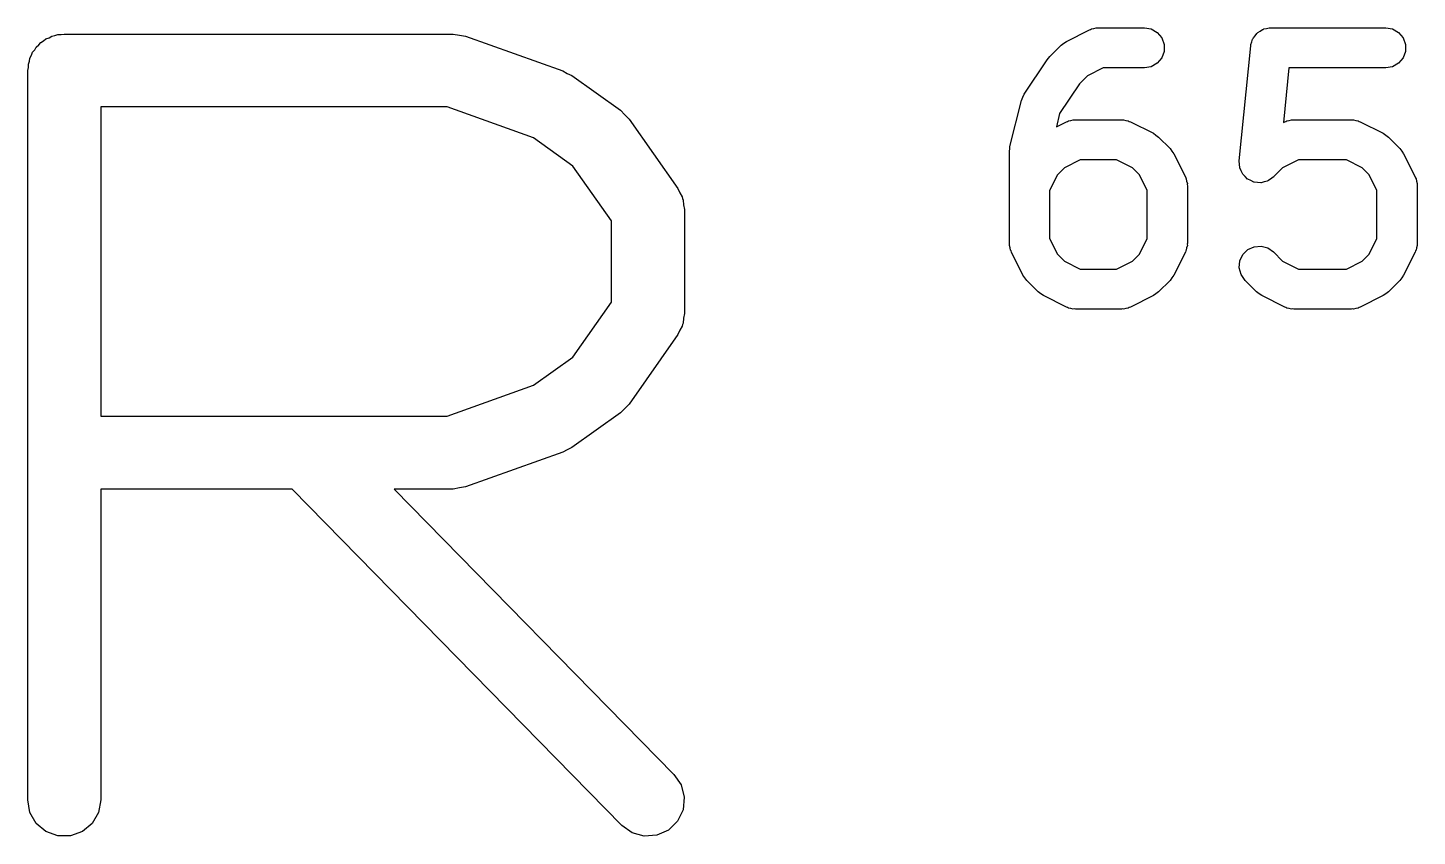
# Model space of a CAD drawing. Extents: x 95 to 242, y -111 to -101.
# Drawn here: x 167.03 to 184.3, y -110.56 to -100.5 of the extents above; entities that cross this region are included whole.
import ezdxf

# ---------------------------------------------------------------- set-up
doc = ezdxf.new("R2010")
doc.units = 0
doc.header["$MEASUREMENT"] = 0
doc.layers.add('BLACK', color=7, linetype='CONTINUOUS')

msp = doc.modelspace()

# ---------------------------------------------------------------- linework, layer by layer
at = {"layer": 'Black'}
for p, q in [((179.943, -100.67), (180.228, -100.527)), ((180.228, -100.527), (180.242, -100.523)), ((180.242, -100.523), (180.255, -100.516)), ((180.255, -100.516), (180.284, -100.511)), ((180.284, -100.511), (180.312, -100.503)), ((180.312, -100.503), (180.326, -100.503)), ((180.326, -100.503), (180.34, -100.501)), ((180.34, -100.501), (180.912, -100.501)), ((180.912, -100.501), (180.997, -100.516)), ((180.997, -100.516), (181.072, -100.559)), ((182.322, -100.559), (182.352, -100.542)), ((182.352, -100.542), (182.38, -100.523)), ((182.38, -100.523), (182.389, -100.521)), ((182.389, -100.521), (182.398, -100.516)), ((182.398, -100.516), (182.431, -100.51)), ((182.431, -100.51), (182.464, -100.502)), ((182.464, -100.502), (182.474, -100.503)), ((182.474, -100.503), (182.483, -100.501)), ((182.483, -100.501), (183.912, -100.501)), ((183.912, -100.501), (183.997, -100.516)), ((183.997, -100.516), (184.072, -100.559)), ((167.134, -100.741), (167.164, -100.715)), ((167.164, -100.715), (167.19, -100.685)), ((167.19, -100.685), (167.224, -100.665)), ((167.224, -100.665), (167.254, -100.64)), ((167.254, -100.64), (167.292, -100.626)), ((167.292, -100.626), (167.326, -100.606)), ((167.326, -100.606), (167.365, -100.599)), ((167.365, -100.599), (167.402, -100.586)), ((167.402, -100.586), (167.442, -100.586)), ((167.442, -100.586), (167.481, -100.579)), ((167.481, -100.579), (172.319, -100.579)), ((172.319, -100.579), (172.396, -100.592)), ((172.396, -100.592), (172.472, -100.605)), ((172.472, -100.605), (173.681, -101.037)), ((179.735, -100.86), (179.878, -100.717)), ((179.878, -100.717), (179.91, -100.694)), ((179.91, -100.694), (179.943, -100.67)), ((181.072, -100.559), (181.128, -100.626)), ((181.128, -100.626), (181.158, -100.707)), ((181.158, -100.707), (181.158, -100.794)), ((182.234, -100.726), (182.237, -100.717)), ((182.237, -100.707), (182.249, -100.675)), ((182.237, -100.717), (182.237, -100.707)), ((182.249, -100.675), (182.258, -100.642)), ((182.258, -100.642), (182.263, -100.635)), ((182.263, -100.635), (182.267, -100.626)), ((182.267, -100.626), (182.289, -100.6)), ((182.289, -100.6), (182.308, -100.572)), ((182.308, -100.572), (182.316, -100.567)), ((182.316, -100.567), (182.322, -100.559)), ((184.072, -100.559), (184.128, -100.626)), ((184.128, -100.626), (184.158, -100.707)), ((184.158, -100.707), (184.158, -100.794)), ((167.048, -100.916), (167.055, -100.877)), ((167.055, -100.877), (167.075, -100.843)), ((167.075, -100.843), (167.088, -100.806)), ((167.088, -100.806), (167.114, -100.775)), ((167.114, -100.775), (167.134, -100.741)), ((179.704, -100.898), (179.721, -100.88)), ((179.721, -100.88), (179.735, -100.86)), ((181.128, -100.876), (181.072, -100.942)), ((181.158, -100.794), (181.128, -100.876)), ((182.091, -102.155), (182.234, -100.726)), ((184.128, -100.876), (184.072, -100.942)), ((184.158, -100.794), (184.128, -100.876)), ((167.028, -101.032), (167.035, -100.993)), ((167.028, -110.104), (167.028, -101.032)), ((167.035, -100.954), (167.048, -100.916)), ((167.035, -100.993), (167.035, -100.954)), ((173.681, -101.037), (173.736, -101.068)), ((179.418, -101.327), (179.704, -100.898)), ((180.399, -101.001), (180.203, -101.099)), ((180.912, -101.001), (180.399, -101.001)), ((180.997, -100.986), (180.912, -101.001)), ((181.072, -100.942), (180.997, -100.986)), ((182.709, -101.001), (182.642, -101.678)), ((183.912, -101.001), (182.709, -101.001)), ((183.997, -100.986), (183.912, -101.001)), ((184.072, -100.942), (183.997, -100.986)), ((173.736, -101.068), (173.793, -101.095)), ((173.793, -101.095), (174.397, -101.527)), ((180.106, -101.196), (179.858, -101.568)), ((180.203, -101.099), (180.106, -101.196)), ((179.24, -101.976), (179.383, -101.405)), ((179.383, -101.405), (179.401, -101.365)), ((179.401, -101.365), (179.418, -101.327)), ((167.935, -101.486), (167.935, -105.33)), ((172.241, -101.486), (167.935, -101.486)), ((173.317, -101.87), (172.241, -101.486)), ((174.397, -101.527), (174.451, -101.582)), ((174.451, -101.582), (174.505, -101.636)), ((179.858, -101.568), (179.817, -101.733)), ((174.505, -101.636), (175.11, -102.5)), ((179.817, -101.733), (179.943, -101.67)), ((179.943, -101.67), (179.956, -101.666)), ((179.956, -101.666), (179.969, -101.659)), ((179.969, -101.659), (179.998, -101.654)), ((179.998, -101.654), (180.026, -101.645)), ((180.026, -101.645), (180.04, -101.646)), ((180.04, -101.646), (180.054, -101.644)), ((180.054, -101.644), (180.626, -101.644)), ((180.626, -101.644), (180.64, -101.646)), ((180.64, -101.646), (180.654, -101.645)), ((180.654, -101.645), (180.683, -101.654)), ((180.683, -101.654), (180.711, -101.659)), ((180.711, -101.659), (180.724, -101.666)), ((180.724, -101.666), (180.738, -101.67)), ((180.738, -101.67), (181.023, -101.813)), ((182.642, -101.678), (182.657, -101.67)), ((182.657, -101.67), (182.671, -101.666)), ((182.671, -101.666), (182.683, -101.659)), ((182.683, -101.659), (182.712, -101.654)), ((182.712, -101.654), (182.74, -101.645)), ((182.74, -101.645), (182.755, -101.646)), ((182.755, -101.646), (182.769, -101.644)), ((182.769, -101.644), (183.483, -101.644)), ((183.483, -101.644), (183.497, -101.646)), ((183.497, -101.646), (183.512, -101.645)), ((183.512, -101.645), (183.54, -101.654)), ((183.54, -101.654), (183.569, -101.659)), ((183.569, -101.659), (183.581, -101.666)), ((183.581, -101.666), (183.595, -101.67)), ((183.595, -101.67), (183.881, -101.813)), ((173.807, -102.22), (173.317, -101.87)), ((181.023, -101.813), (181.056, -101.837)), ((181.056, -101.837), (181.088, -101.86)), ((181.088, -101.86), (181.231, -102.003)), ((183.881, -101.813), (183.913, -101.837)), ((183.913, -101.837), (183.946, -101.86)), ((183.946, -101.86), (184.088, -102.003)), ((179.233, -102.037), (179.238, -102.006)), ((179.233, -103.179), (179.233, -102.037)), ((179.238, -102.006), (179.24, -101.976)), ((181.231, -102.003), (181.254, -102.035)), ((181.254, -102.035), (181.278, -102.068)), ((181.278, -102.068), (181.421, -102.353)), ((184.088, -102.003), (184.111, -102.035)), ((184.111, -102.035), (184.135, -102.068)), ((184.135, -102.068), (184.278, -102.353)), ((174.285, -102.903), (173.807, -102.22)), ((179.917, -102.242), (179.831, -102.328)), ((180.113, -102.144), (179.917, -102.242)), ((180.567, -102.144), (180.113, -102.144)), ((180.764, -102.242), (180.567, -102.144)), ((180.849, -102.328), (180.764, -102.242)), ((182.092, -102.156), (182.091, -102.155)), ((182.091, -102.158), (182.092, -102.156)), ((182.095, -102.199), (182.091, -102.158)), ((182.098, -102.241), (182.095, -102.199)), ((182.099, -102.243), (182.098, -102.241)), ((182.099, -102.244), (182.099, -102.243)), ((182.116, -102.282), (182.099, -102.244)), ((182.631, -102.242), (182.517, -102.356)), ((182.828, -102.144), (182.631, -102.242)), ((183.424, -102.144), (182.828, -102.144)), ((183.621, -102.242), (183.424, -102.144)), ((183.706, -102.328), (183.621, -102.242)), ((179.831, -102.328), (179.733, -102.524)), ((180.947, -102.524), (180.849, -102.328)), ((181.421, -102.353), (181.425, -102.367)), ((181.425, -102.367), (181.432, -102.38)), ((181.432, -102.38), (181.437, -102.409)), ((181.437, -102.409), (181.446, -102.437)), ((181.446, -102.437), (181.445, -102.451)), ((182.134, -102.32), (182.116, -102.282)), ((182.135, -102.321), (182.134, -102.32)), ((182.135, -102.323), (182.135, -102.321)), ((182.165, -102.352), (182.135, -102.323)), ((182.194, -102.382), (182.165, -102.352)), ((182.196, -102.383), (182.194, -102.382)), ((182.197, -102.384), (182.196, -102.383)), ((182.235, -102.402), (182.197, -102.384)), ((182.272, -102.42), (182.235, -102.402)), ((182.274, -102.42), (182.272, -102.42)), ((182.275, -102.421), (182.274, -102.42)), ((182.317, -102.425), (182.275, -102.421)), ((182.359, -102.429), (182.317, -102.425)), ((182.36, -102.428), (182.359, -102.429)), ((182.362, -102.429), (182.36, -102.428)), ((182.402, -102.418), (182.362, -102.429)), ((182.443, -102.407), (182.402, -102.418)), ((182.444, -102.406), (182.443, -102.407)), ((182.446, -102.406), (182.444, -102.406)), ((182.48, -102.382), (182.446, -102.406)), ((182.515, -102.358), (182.48, -102.382)), ((182.516, -102.357), (182.515, -102.358)), ((182.517, -102.356), (182.516, -102.357)), ((183.804, -102.524), (183.706, -102.328)), ((184.278, -102.353), (184.282, -102.367)), ((184.282, -102.367), (184.289, -102.38)), ((184.289, -102.38), (184.294, -102.409)), ((184.294, -102.409), (184.303, -102.437)), ((184.303, -102.437), (184.302, -102.451)), ((175.11, -102.5), (175.135, -102.554)), ((175.135, -102.554), (175.165, -102.605)), ((175.165, -102.605), (175.168, -102.625)), ((179.733, -102.524), (179.733, -103.12)), ((180.947, -103.12), (180.947, -102.524)), ((181.445, -102.451), (181.447, -102.465)), ((181.447, -102.465), (181.447, -103.179)), ((183.804, -103.12), (183.804, -102.524)), ((184.302, -102.451), (184.304, -102.465)), ((184.304, -102.465), (184.304, -103.179)), ((175.168, -102.625), (175.177, -102.643)), ((175.177, -102.643), (175.182, -102.702)), ((175.182, -102.702), (175.192, -102.76)), ((175.192, -102.76), (175.192, -104.056)), ((174.285, -103.913), (174.285, -102.903)), ((179.733, -103.12), (179.831, -103.317)), ((180.849, -103.317), (180.947, -103.12)), ((183.706, -103.317), (183.804, -103.12)), ((179.236, -103.194), (179.233, -103.179)), ((179.235, -103.208), (179.236, -103.194)), ((179.243, -103.236), (179.235, -103.208)), ((179.248, -103.265), (179.243, -103.236)), ((179.255, -103.277), (179.248, -103.265)), ((179.259, -103.291), (179.255, -103.277)), ((179.402, -103.577), (179.259, -103.291)), ((181.421, -103.291), (181.278, -103.577)), ((181.425, -103.277), (181.421, -103.291)), ((181.432, -103.265), (181.425, -103.277)), ((181.437, -103.236), (181.432, -103.265)), ((181.446, -103.208), (181.437, -103.236)), ((181.447, -103.179), (181.445, -103.194)), ((181.445, -103.194), (181.446, -103.208)), ((182.135, -103.322), (182.197, -103.26)), ((182.197, -103.26), (182.275, -103.224)), ((182.275, -103.224), (182.362, -103.216)), ((182.362, -103.216), (182.446, -103.239)), ((182.446, -103.239), (182.517, -103.288)), ((182.517, -103.288), (182.631, -103.403)), ((184.278, -103.291), (184.135, -103.577)), ((184.282, -103.277), (184.278, -103.291)), ((184.289, -103.265), (184.282, -103.277)), ((184.294, -103.236), (184.289, -103.265)), ((184.303, -103.208), (184.294, -103.236)), ((184.304, -103.179), (184.302, -103.194)), ((184.302, -103.194), (184.303, -103.208)), ((179.831, -103.317), (179.917, -103.403)), ((179.917, -103.403), (180.113, -103.501)), ((180.567, -103.501), (180.764, -103.403)), ((180.764, -103.403), (180.849, -103.317)), ((182.091, -103.487), (182.099, -103.4)), ((182.099, -103.4), (182.135, -103.322)), ((182.631, -103.403), (182.828, -103.501)), ((183.424, -103.501), (183.621, -103.403)), ((183.621, -103.403), (183.706, -103.317)), ((179.426, -103.609), (179.402, -103.577)), ((179.449, -103.642), (179.426, -103.609)), ((179.592, -103.785), (179.449, -103.642)), ((180.113, -103.501), (180.567, -103.501)), ((181.231, -103.642), (181.088, -103.785)), ((181.254, -103.609), (181.231, -103.642)), ((181.278, -103.577), (181.254, -103.609)), ((182.114, -103.571), (182.091, -103.487)), ((182.163, -103.642), (182.114, -103.571)), ((182.306, -103.785), (182.163, -103.642)), ((182.828, -103.501), (183.424, -103.501)), ((184.088, -103.642), (183.946, -103.785)), ((184.111, -103.609), (184.088, -103.642)), ((184.135, -103.577), (184.111, -103.609)), ((179.625, -103.808), (179.592, -103.785)), ((179.657, -103.832), (179.625, -103.808)), ((181.056, -103.808), (181.023, -103.832)), ((181.088, -103.785), (181.056, -103.808)), ((182.339, -103.808), (182.306, -103.785)), ((182.371, -103.832), (182.339, -103.808)), ((183.913, -103.808), (183.881, -103.832)), ((183.946, -103.785), (183.913, -103.808)), ((173.807, -104.596), (174.285, -103.913)), ((179.943, -103.974), (179.657, -103.832)), ((179.956, -103.979), (179.943, -103.974)), ((179.969, -103.986), (179.956, -103.979)), ((179.998, -103.991), (179.969, -103.986)), ((180.026, -103.999), (179.998, -103.991)), ((180.04, -103.998), (180.026, -103.999)), ((180.054, -104.001), (180.04, -103.998)), ((180.626, -104.001), (180.054, -104.001)), ((180.64, -103.998), (180.626, -104.001)), ((180.654, -103.999), (180.64, -103.998)), ((180.683, -103.991), (180.654, -103.999)), ((180.711, -103.986), (180.683, -103.991)), ((180.724, -103.979), (180.711, -103.986)), ((180.738, -103.974), (180.724, -103.979)), ((181.023, -103.832), (180.738, -103.974)), ((182.657, -103.974), (182.371, -103.832)), ((182.671, -103.979), (182.657, -103.974)), ((182.683, -103.986), (182.671, -103.979)), ((182.712, -103.991), (182.683, -103.986)), ((182.74, -103.999), (182.712, -103.991)), ((182.755, -103.998), (182.74, -103.999)), ((182.769, -104.001), (182.755, -103.998)), ((183.483, -104.001), (182.769, -104.001)), ((183.497, -103.998), (183.483, -104.001)), ((183.512, -103.999), (183.497, -103.998)), ((183.54, -103.991), (183.512, -103.999)), ((183.569, -103.986), (183.54, -103.991)), ((183.581, -103.979), (183.569, -103.986)), ((183.595, -103.974), (183.581, -103.979)), ((183.881, -103.832), (183.595, -103.974)), ((175.177, -104.173), (175.168, -104.192)), ((175.182, -104.114), (175.177, -104.173)), ((175.192, -104.056), (175.182, -104.114)), ((175.11, -104.316), (174.505, -105.18)), ((175.135, -104.263), (175.11, -104.316)), ((175.165, -104.211), (175.135, -104.263)), ((175.168, -104.192), (175.165, -104.211)), ((173.317, -104.946), (173.807, -104.596)), ((172.241, -105.33), (173.317, -104.946)), ((174.505, -105.18), (174.451, -105.234)), ((167.935, -105.33), (172.241, -105.33)), ((174.397, -105.289), (173.793, -105.721)), ((174.451, -105.234), (174.397, -105.289)), ((173.793, -105.721), (173.736, -105.748)), ((173.681, -105.779), (172.472, -106.211)), ((173.736, -105.748), (173.681, -105.779)), ((170.314, -106.238), (167.935, -106.238)), ((167.935, -106.238), (167.935, -110.104)), ((174.414, -110.421), (170.314, -106.238)), ((172.319, -106.238), (171.585, -106.238)), ((171.585, -106.238), (175.062, -109.786)), ((172.396, -106.224), (172.319, -106.238)), ((172.472, -106.211), (172.396, -106.224)), ((175.062, -109.786), (175.151, -109.916)), ((175.151, -109.916), (175.191, -110.069)), ((167.055, -110.259), (167.028, -110.104)), ((167.935, -110.104), (167.907, -110.259)), ((175.191, -110.069), (175.175, -110.226)), ((167.134, -110.395), (167.055, -110.259)), ((167.907, -110.259), (167.829, -110.395)), ((175.107, -110.368), (174.995, -110.478)), ((175.175, -110.226), (175.107, -110.368)), ((167.254, -110.497), (167.134, -110.395)), ((167.402, -110.55), (167.254, -110.497)), ((167.56, -110.55), (167.402, -110.55)), ((167.708, -110.497), (167.56, -110.55)), ((167.829, -110.395), (167.708, -110.497)), ((174.543, -110.513), (174.414, -110.421)), ((174.694, -110.555), (174.543, -110.513)), ((174.851, -110.543), (174.694, -110.555)), ((174.995, -110.478), (174.851, -110.543))]:
    msp.add_line(p, q, dxfattribs=at)

doc.saveas('drawing.dxf')
